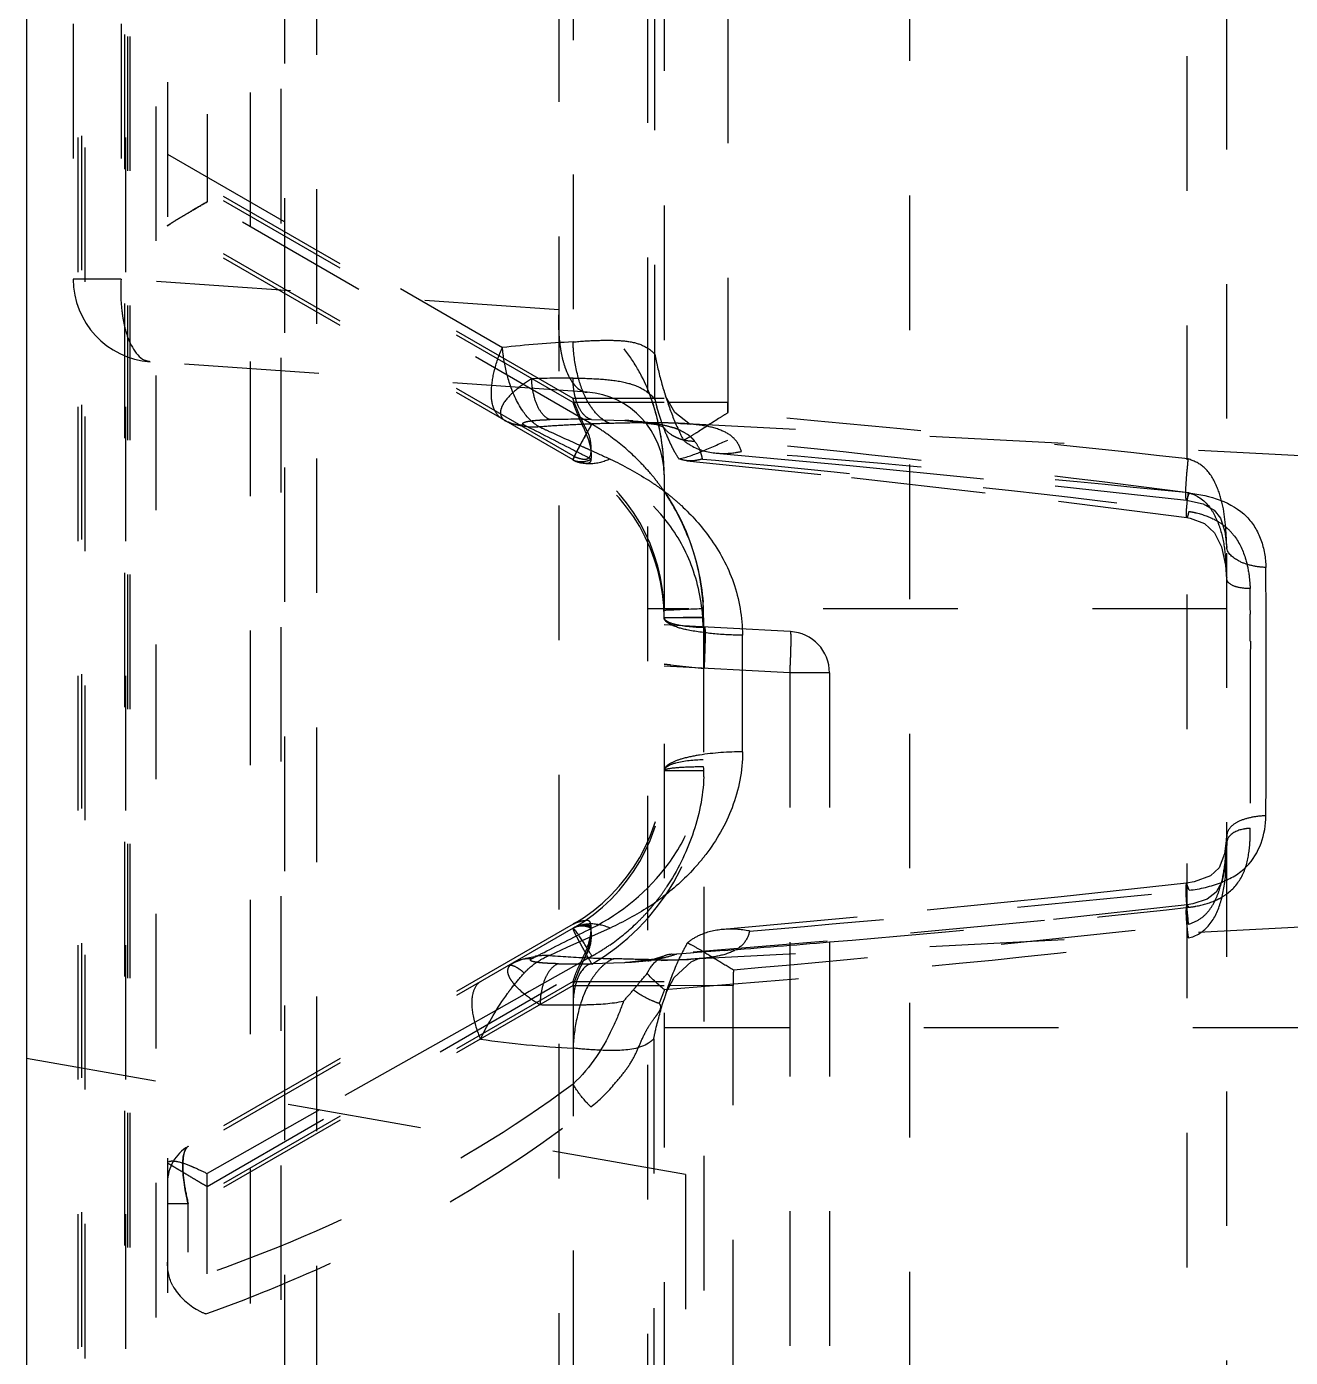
# Model space of a CAD drawing. Header units: millimetres. Extents: x -174 to 1895, y -261 to 458.
# Drawn here: x 370.78 to 386.13, y 200.87 to 217.02 of the extents above; entities that cross this region are included whole.
import ezdxf

# ---------------------------------------------------------------- set-up
doc = ezdxf.new("R2010")
doc.units = ezdxf.units.MM
doc.header["$LTSCALE"] = 16.335
doc.linetypes.add('HIDDEN', pattern=[0.2, 0.1, -0.1])
doc.layers.add('202', color=7, linetype='CONTINUOUS')

msp = doc.modelspace()

# ---------------------------------------------------------------- linework, layer by layer
at = {"layer": '202', "color": 7, "linetype": 'Continuous'}
msp.add_line((370.783, 337.497), (370.783, 52.497), dxfattribs=at)
at = {"layer": '202', "color": 8, "linetype": 'HIDDEN'}
for p, q in [((373.915, 280.278), (373.915, 134.605)), ((374.303, 280.387), (374.303, 135.007)), ((373.87, 278.339), (373.87, 136.047)), ((372.354, 278.126), (372.354, 136.26)), ((371.489, 277.628), (371.489, 137.255)), ((373.499, 271.762), (373.499, 146.137)), ((378.524, 263.855), (378.524, 154.043)), ((371.407, 155.234), (371.407, 262.664)), ((371.455, 155.257), (371.455, 262.641)), ((371.972, 262.664), (371.972, 155.234)), ((371.988, 155.234), (371.988, 262.664)), ((372.008, 262.641), (372.008, 155.257)), ((372.036, 262.641), (372.036, 155.257)), ((377.247, 260.211), (377.247, 157.687)), ((384.877, 169.29), (384.877, 248.608)), ((385.358, 169.792), (385.358, 248.106)), ((381.51, 170.867), (381.51, 247.031)), ((378.323, 243.622), (378.323, 174.277)), ((371.349, 236.655), (371.349, 213.956)), ((371.929, 236.655), (371.929, 213.956)), ((377.418, 231.56), (377.418, 212.457)), ((372.494, 229.414), (372.494, 214.604)), ((372.974, 229.028), (372.974, 214.894)), ((378.413, 212.496), (378.413, 227.039)), ((379.297, 227.039), (379.297, 212.003)), ((372.494, 215.474), (376.561, 213.126)), ((377.418, 212.507), (372.494, 215.35)), ((377.418, 212.457), (372.494, 215.3)), ((377.647, 212.196), (372.974, 214.894)), ((377.418, 211.811), (372.494, 214.654)), ((377.418, 211.761), (372.494, 214.604)), ((371.929, 213.956), (371.349, 213.956)), ((377.247, 213.584), (371.929, 213.956)), ((377.589, 212.582), (372.284, 212.953)), ((378.524, 212.507), (377.418, 212.507)), ((378.524, 212.457), (377.418, 212.457)), ((378.541, 212.537), (378.568, 212.457)), ((379.297, 212.457), (378.568, 212.457)), ((378.514, 212.162), (378.435, 212.402)), ((377.643, 212.252), (378.048, 212.24)), ((378.046, 212.24), (378.431, 212.191)), ((389.906, 211.619), (378.048, 212.24)), ((378.431, 212.191), (378.494, 212.169)), ((378.494, 212.169), (378.516, 212.158)), ((378.513, 212.163), (378.514, 212.16)), ((378.514, 212.162), (378.513, 212.163)), ((378.513, 212.163), (378.513, 212.163)), ((378.516, 212.159), (378.514, 212.162)), ((378.518, 212.157), (378.516, 212.159)), ((378.52, 212.155), (378.518, 212.157)), ((378.722, 212.205), (378.765, 212.202)), ((378.991, 211.772), (379.15, 211.757)), ((384.899, 211.361), (384.869, 211.274)), ((385.085, 210.988), (385.209, 210.875)), ((385.209, 210.875), (385.293, 210.708)), ((385.293, 210.708), (385.341, 210.484)), ((385.358, 210.698), (385.358, 210.714)), ((385.341, 210.484), (385.354, 210.315)), ((385.358, 210.314), (385.359, 210.328)), ((385.358, 209.954), (378.323, 209.954)), ((379.004, 209.846), (378.524, 209.846)), ((379.004, 209.846), (379.009, 195.099)), ((380.057, 209.678), (378.524, 209.758)), ((379.476, 208.219), (379.476, 209.632)), ((385.644, 209.562), (385.644, 209.462)), ((385.834, 208.949), (385.834, 209.386)), ((378.602, 209.273), (378.524, 209.282)), ((378.524, 209.281), (379.009, 209.23)), ((380.049, 209.176), (378.524, 209.256)), ((385.643, 209.228), (385.643, 207.289)), ((380.049, 209.176), (380.049, 195.133)), ((380.534, 209.176), (380.049, 209.176)), ((380.534, 209.176), (380.534, 195.636)), ((378.524, 207.991), (379.004, 207.991)), ((385.358, 207.115), (385.343, 206.834)), ((385.358, 207.204), (385.358, 207.186)), ((384.899, 206.538), (384.869, 206.625)), ((384.869, 206.625), (384.869, 206.625)), ((384.876, 206.362), (383.144, 206.17)), ((384.946, 206.373), (384.876, 206.362)), ((384.895, 206.331), (384.876, 206.362)), ((384.876, 206.362), (384.876, 206.362)), ((377.418, 206.127), (372.494, 203.284)), ((389.906, 206.279), (378.043, 205.658)), ((383.144, 206.17), (380.504, 205.919)), ((377.418, 206.076), (372.494, 203.233)), ((377.868, 206.079), (377.343, 205.841)), ((377.343, 205.841), (377.135, 205.746)), ((380.504, 205.919), (378.612, 205.764)), ((379.257, 205.806), (378.927, 205.781)), ((372.974, 202.943), (377.648, 205.641)), ((377.647, 205.738), (376.884, 205.307)), ((378.043, 205.658), (377.643, 205.646)), ((378.405, 205.701), (378.045, 205.658)), ((378.504, 205.733), (378.405, 205.701)), ((378.612, 205.764), (378.676, 205.762)), ((378.739, 205.767), (378.676, 205.762)), ((378.844, 205.775), (378.739, 205.767)), ((378.927, 205.781), (378.844, 205.775)), ((378.95, 205.71), (378.849, 205.7)), ((378.933, 205.705), (378.95, 205.71)), ((377.418, 205.43), (372.494, 202.587)), ((377.418, 205.38), (372.494, 202.537)), ((377.418, 205.43), (377.418, 186.327)), ((377.418, 205.43), (378.524, 205.43)), ((377.418, 205.38), (378.524, 205.38)), ((378.549, 205.295), (378.578, 205.38)), ((379.363, 205.379), (378.578, 205.38)), ((379.363, 190.859), (379.363, 205.38)), ((376.825, 205.273), (376.488, 205.083)), ((376.884, 205.307), (376.825, 205.273)), ((376.488, 205.083), (376.071, 204.848)), ((376.071, 204.848), (374.339, 203.87)), ((425.783, 204.866), (378.524, 204.866)), ((378.398, 204.733), (378.398, 190.859)), ((378.783, 203.086), (370.783, 204.497)), ((374.339, 203.87), (372.974, 203.099)), ((372.494, 203.284), (372.494, 188.474)), ((372.97, 188.814), (372.974, 203.099)), ((378.783, 203.086), (378.783, 155.907)), ((372.745, 202.732), (372.494, 202.732)), ((372.745, 189.075), (372.745, 202.732))]:
    msp.add_line(p, q, dxfattribs=at)
for points in [[(378.765, 212.202), (378.839, 212.194), (378.824, 212.205), (378.654, 212.338), (378.541, 212.537)], [(379.158, 211.844), (380.779, 211.694), (383.272, 211.446), (384.869, 211.274)], [(378.801, 211.752), (380.799, 211.546), (383.313, 211.259), (384.872, 211.061)], [(384.869, 211.274), (385.069, 211.227), (385.205, 211.151), (385.281, 211.056), (385.335, 210.892), (385.356, 210.699)], [(384.872, 211.061), (384.914, 211.054), (385.085, 210.988)], [(385.356, 207.203), (385.329, 206.978), (385.263, 206.811), (385.158, 206.714), (384.961, 206.64), (384.869, 206.625)], [(385.343, 206.834), (385.298, 206.639), (385.228, 206.516), (385.118, 206.431), (384.946, 206.373)], [(384.869, 206.625), (383.345, 206.459), (380.868, 206.212), (379.237, 206.061)], [(378.549, 205.295), (378.645, 205.48), (378.852, 205.668), (378.933, 205.705)]]:
    msp.add_lwpolyline(points, dxfattribs=at)
for centre, radius, start, end in [((385.95, 192.404), 25.964, 119.9843, 120.4598), ((372.354, 213.956), 1.005, 180, 266), ((377.975, 200.576), 12.629, 92.525, 96.4285), ((377.306, 201.253), 11.5, 89.4397, 91.9427), ((376.071, 211.685), 2.44, 17.2772, 22.2352), ((382.941, 213.941), 4.618, 196.9358, 197.6979), ((377.519, 211.58), 1.005, 0, 86.0028), ((375.832, 211.613), 2.689, 8.7407, 17.2365), ((356.685, -42.053), 255.388, 83.65933, 84.92046), ((378.203, 196.317), 15.89, 93.2821, 94.3044), ((377.44, 199.063), 13.191, 89.1188, 91.3007), ((378.218, 196.056), 16.151, 92.2669, 93.2821), ((378.229, 195.791), 16.417, 91.2588, 92.2669), ((375.969, 209.435), 3.231, 57.4253, 58.7026), ((376.29, 209.845), 2.714, 0.0202, 60.0001), ((376.014, 209.504), 3.149, 53.6949, 57.4367), ((377.788, 207.137), 5.11, 86.0075, 87.085), ((378.384, 203.033), 9.179, 88.9967, 90.318), ((380.831, 213.029), 2.474, 200.5574, 205.3603), ((378.441, 206.356), 5.855, 87.8075, 88.983), ((378.346, 211.273), 0.926, 68.5731, 71.9772), ((378.494, 207.817), 4.393, 87.0299, 87.7791), ((378.404, 211.422), 0.766, 65.3806, 68.5605), ((381.061, 213.213), 2.601, 204.202, 207.7988), ((376.15, 209.684), 2.923, 45.7289, 53.7507), ((375.676, 211.586), 2.847, 6.2158, 8.804), ((380.532, 212.889), 2.144, 205.3983, 206.8073), ((377.019, 215.167), 3.614, 298.8032, 300.0591), ((378.582, 211.741), 0.4, 50.4953, 53.9394), ((376.775, 215.588), 4.101, 300.0569, 301.7277), ((378.566, 211.715), 0.427, 24.2968, 39.8409), ((361.271, 30.537), 182.359, 82.55798, 84.32697), ((376.313, 209.896), 2.211, 0.0012, 60), ((375.618, 211.58), 2.906, 359.9903, 6.2022), ((380.238, 212.74), 1.815, 206.7894, 209.1481), ((379.969, 212.589), 1.506, 209.1278, 212.6888), ((378.537, 211.702), 0.458, 19.034, 24.2795), ((378.5, 211.689), 0.497, 12.8529, 19.0252), ((378.468, 211.682), 0.53, 9.8104, 12.8793), ((352.89, -104.585), 317.562, 84.21499, 85.19984), ((376.313, 209.846), 2.211, 0.0006, 59.9975), ((376.334, 209.876), 2.657, 40.3415, 45.6819), ((376.552, 208.762), 3.279, 55.1595, 57.0532), ((376.396, 209.931), 2.575, 38.1502, 40.3037), ((376.368, 209.909), 2.61, 36.0715, 38.1502), ((376.686, 208.954), 3.045, 52.7443, 55.1638), ((376.335, 209.885), 2.651, 33.1909, 36.0692), ((376.801, 209.106), 2.854, 50.8054, 52.7368), ((376.239, 209.826), 2.763, 20.9804, 33.1237), ((384.879, 210.393), 0.723, 47.2367, 51.4757), ((384.897, 210.412), 0.697, 38.8107, 47.2541), ((219.856, 209.687), 165.978, 359.896, 0.26554), ((282.695, 209.509), 102.949, 0.21091, 0.38473), ((376.301, 209.82), 2.705, 2.8497, 4.5355), ((386.764, 15.745), 194.364, 92.28857, 92.41017), ((379.019, 120.811), 89.037, 90.00926, 90.16834), ((376.312, 209.846), 2.692, 0.0528, 2.3075), ((278.823, 209.476), 106.82, 0.04628, 0.22082), ((380.031, 209.176), 0.502, 0, 87), ((279.61, 209.494), 106.034, 359.85617, 359.98261), ((376.313, 208.041), 2.211, 300, 359.9988), ((376.313, 207.991), 2.211, 300, 0.0002), ((376.29, 207.992), 2.714, 300.0175, 359.9905), ((377.254, 207.957), 1.752, 358.5936, 2.5647), ((382.866, 207.286), 2.777, 357.9014, 0.0674), ((383.985, 207.227), 1.657, 352.5583, 355.4965), ((383.548, 207.261), 2.095, 355.4914, 357.8921), ((376.594, 208.989), 3.174, 303.2102, 307.2176), ((376.402, 208.002), 2.582, 320.0291, 323.8714), ((376.353, 208.037), 2.642, 323.868, 326.4458), ((353.011, 521.206), 316.28, 274.81568, 275.78643), ((376.394, 208.01), 2.594, 315.8103, 318.363), ((376.417, 207.99), 2.563, 318.3646, 320.0187), ((367.523, 363.323), 157.95, 274.72491, 276.31453), ((376.355, 208.05), 2.65, 304.6924, 313.5578), ((376.374, 208.03), 2.622, 313.5643, 315.8113), ((355.835, 468.461), 263.941, 275.11494, 276.32015), ((376.372, 208.025), 2.618, 300.6741, 304.6918), ((381.124, 204.606), 2.654, 150.7978, 154.8304), ((362.742, 418.283), 213.117, 274.44451, 274.78882), ((377.104, 204.752), 0.994, 88.2166, 98.7705), ((377.361, 205.125), 0.661, 109.986, 116.4582), ((378.364, 222.361), 16.661, 265.7711, 267.5492), ((377.44, 218.848), 13.204, 269.1386, 270.8806), ((376.39, 207.995), 2.584, 299.1168, 300.6692), ((378.382, 222.76), 17.06, 267.5458, 268.4257), ((378.029, 208.005), 2.343, 277.2846, 278.286), ((378.539, 217.258), 11.565, 268.9833, 270.1123), ((378.539, 214.128), 8.435, 270.1535, 270.6149), ((378.558, 212.481), 6.788, 270.6058, 271.2581), ((378.608, 210.367), 4.673, 271.2069, 272.9469), ((383.476, 205.416), 4.113, 177.8246, 180.5008), ((385.054, 202.798), 7.001, 158.7895, 160.2553), ((383.47, 203.666), 5.183, 161.6771, 162.6235), ((377.305, 216.65), 11.505, 268.5622, 270.5615), ((378.101, 217.363), 12.761, 261.8583, 266.9311), ((372.996, 202.993), 0.502, 120, 180)]:
    msp.add_arc(centre, radius, start, end, dxfattribs=at)
for points, knots in [([(372.496, 214.603), (372.495, 214.604), (372.5, 214.607), (372.506, 214.612), (372.519, 214.621), (372.543, 214.638), (372.586, 214.665), (372.647, 214.702), (372.72, 214.745), (372.83, 214.81), (372.916, 214.86), (372.974, 214.894)], [0, 0, 0, 0, 0.006037, 0.022639, 0.049431, 0.085898, 0.18557, 0.315511, 0.468448, 0.637379, 1, 1, 1, 1]), ([(372.494, 214.606), (372.492, 214.609), (372.511, 214.615), (372.516, 214.621), (372.524, 214.626)], [0, 0, 0, 0, 0.259529, 1, 1, 1, 1]), ([(371.929, 213.956), (371.922, 213.83), (371.925, 213.646), (371.963, 213.411), (372.024, 213.182), (372.148, 212.963), (372.284, 212.953)], [0, 0, 0, 0, 0.337962, 0.49316, 0.633337, 1, 1, 1, 1]), ([(377.247, 213.584), (377.239, 213.459), (377.24, 213.275), (377.276, 213.04), (377.334, 212.812), (377.454, 212.592), (377.589, 212.582)], [0, 0, 0, 0, 0.339229, 0.494952, 0.635344, 1, 1, 1, 1]), ([(378.524, 211.58), (378.524, 211.785), (378.48, 212.199), (378.311, 212.696), (378.09, 213.056), (377.874, 213.303), (377.592, 213.5), (377.366, 213.57), (377.247, 213.584)], [0, 0, 0, 0, 0.239507, 0.481242, 0.604193, 0.730214, 0.861195, 1, 1, 1, 1]), ([(376.56, 212.256), (376.516, 212.282), (376.439, 212.386), (376.417, 212.596), (376.456, 212.852), (376.52, 213.032), (376.56, 213.126)], [0, 0, 0, 0, 0.16752, 0.386792, 0.669325, 1, 1, 1, 1]), ([(376.643, 212.706), (376.611, 212.809), (376.58, 212.949), (376.564, 213.091), (376.561, 213.126)], [0, 0, 0, 0, 0.754731, 1, 1, 1, 1]), ([(377.418, 213.193), (377.515, 213.203), (377.696, 213.214), (377.95, 213.215), (378.166, 213.195), (378.29, 213.142), (378.339, 213.108)], [0, 0, 0, 0, 0.309438, 0.581509, 0.809692, 1, 1, 1, 1]), ([(377.488, 212.741), (377.456, 212.853), (377.429, 213.004), (377.419, 213.156), (377.418, 213.193)], [0, 0, 0, 0, 0.757661, 1, 1, 1, 1]), ([(378.413, 213.042), (378.42, 213.005), (378.45, 212.855), (378.489, 212.706), (378.523, 212.596)], [0, 0, 0, 0, 0.245629, 1, 1, 1, 1]), ([(377.418, 212.753), (377.53, 212.754), (377.737, 212.747), (378.021, 212.717), (378.255, 212.644), (378.371, 212.548), (378.413, 212.496)], [0, 0, 0, 0, 0.316001, 0.586805, 0.809805, 1, 1, 1, 1]), ([(377.643, 212.252), (377.61, 212.258), (377.54, 212.307), (377.469, 212.425), (377.428, 212.581), (377.418, 212.695), (377.418, 212.753)], [0, 0, 0, 0, 0.174734, 0.4112, 0.701245, 1, 1, 1, 1]), ([(376.916, 212.747), (376.847, 212.704), (376.727, 212.619), (376.601, 212.498), (376.546, 212.397), (376.532, 212.331), (376.55, 212.271), (376.58, 212.244), (376.597, 212.235)], [0, 0, 0, 0, 0.347767, 0.631879, 0.743703, 0.835936, 0.916218, 1, 1, 1, 1]), ([(377.011, 212.162), (376.927, 212.206), (376.771, 212.378), (376.682, 212.584), (376.643, 212.706)], [0, 0, 0, 0, 0.422232, 1, 1, 1, 1]), ([(377.141, 212.251), (377.109, 212.26), (377.045, 212.311), (376.975, 212.425), (376.931, 212.577), (376.917, 212.689), (376.916, 212.747)], [0, 0, 0, 0, 0.173805, 0.409252, 0.698553, 1, 1, 1, 1]), ([(377.649, 212.388), (377.631, 212.412), (377.561, 212.522), (377.515, 212.645), (377.488, 212.741)], [0, 0, 0, 0, 0.228257, 1, 1, 1, 1]), ([(377.418, 211.811), (377.437, 211.8), (377.481, 211.783), (377.539, 211.769), (377.586, 211.771), (377.635, 211.8), (377.64, 211.903), (377.633, 212.038), (377.549, 212.186), (377.48, 212.345), (377.435, 212.452), (377.418, 212.507)], [0, 0, 0, 0, 0.068687, 0.145175, 0.180652, 0.214375, 0.309502, 0.462239, 0.641508, 0.821478, 1, 1, 1, 1]), ([(377.418, 212.457), (377.435, 212.402), (377.478, 212.293), (377.554, 212.137), (377.609, 212.004), (377.633, 211.899), (377.639, 211.83), (377.637, 211.776), (377.63, 211.728), (377.59, 211.714), (377.542, 211.723), (377.481, 211.73), (377.438, 211.749), (377.418, 211.761)], [0, 0, 0, 0, 0.176204, 0.353647, 0.53122, 0.612347, 0.683021, 0.740844, 0.781916, 0.815777, 0.856741, 0.931252, 1, 1, 1, 1]), ([(377.818, 212.226), (377.803, 212.235), (377.738, 212.279), (377.684, 212.339), (377.649, 212.388)], [0, 0, 0, 0, 0.221777, 1, 1, 1, 1]), ([(379.297, 212.332), (379.265, 212.313), (379.143, 212.236), (379.023, 212.157), (378.932, 212.1)], [0, 0, 0, 0, 0.256604, 1, 1, 1, 1]), ([(376.822, 212.186), (376.816, 212.19), (376.8, 212.206), (376.835, 212.223), (376.868, 212.229), (376.916, 212.237), (376.967, 212.242), (377.043, 212.248), (377.101, 212.25), (377.141, 212.251)], [0, 0, 0, 0, 0.061633, 0.126113, 0.240442, 0.372351, 0.51727, 0.672055, 1, 1, 1, 1]), ([(377.643, 211.769), (377.565, 211.808), (377.291, 211.947), (377.018, 212.086), (376.822, 212.186)], [0, 0, 0, 0, 0.285146, 1, 1, 1, 1]), ([(377.011, 212.162), (377.05, 212.144), (377.226, 212.064), (377.402, 211.984), (377.539, 211.921)], [0, 0, 0, 0, 0.224793, 1, 1, 1, 1]), ([(377.418, 211.76), (377.415, 211.762), (377.425, 211.778), (377.431, 211.799), (377.453, 211.842), (377.48, 211.896), (377.517, 211.963), (377.572, 212.064), (377.617, 212.143), (377.647, 212.196)], [0, 0, 0, 0, 0.019993, 0.075925, 0.167285, 0.293054, 0.450308, 0.628696, 1, 1, 1, 1]), ([(377.647, 212.196), (377.627, 212.161), (377.558, 212.038), (377.488, 211.914), (377.444, 211.823)], [0, 0, 0, 0, 0.283288, 1, 1, 1, 1]), ([(378.333, 212.212), (378.295, 212.212), (378.14, 212.21), (377.985, 212.207), (377.868, 212.204)], [0, 0, 0, 0, 0.243275, 1, 1, 1, 1]), ([(378.144, 212.234), (378.161, 212.233), (378.226, 212.228), (378.291, 212.222), (378.339, 212.215)], [0, 0, 0, 0, 0.257078, 1, 1, 1, 1]), ([(378.339, 212.215), (378.356, 212.213), (378.423, 212.204), (378.489, 212.192), (378.538, 212.18)], [0, 0, 0, 0, 0.260703, 1, 1, 1, 1]), ([(379.464, 211.864), (379.447, 211.918), (379.39, 212.029), (379.215, 212.133), (378.987, 212.185), (378.817, 212.2), (378.724, 212.205)], [0, 0, 0, 0, 0.196951, 0.410498, 0.678456, 1, 1, 1, 1]), ([(378.702, 211.776), (378.8, 211.792), (379.001, 211.869), (379.194, 211.956), (379.297, 212.003)], [0, 0, 0, 0, 0.467455, 1, 1, 1, 1]), ([(378.76, 212), (378.788, 211.976), (378.907, 211.893), (379.052, 211.853), (379.159, 211.844)], [0, 0, 0, 0, 0.254325, 1, 1, 1, 1]), ([(377.426, 211.786), (377.424, 211.78), (377.422, 211.774), (377.416, 211.762), (377.418, 211.76)], [0, 0, 0, 0, 0.733322, 1, 1, 1, 1]), ([(377.444, 211.823), (377.442, 211.82), (377.436, 211.808), (377.43, 211.795), (377.426, 211.786)], [0, 0, 0, 0, 0.291666, 1, 1, 1, 1]), ([(377.539, 211.921), (377.566, 211.909), (377.675, 211.859), (377.785, 211.81), (377.868, 211.772)], [0, 0, 0, 0, 0.243853, 1, 1, 1, 1]), ([(379.159, 211.844), (379.234, 211.837), (379.338, 211.84), (379.438, 211.859), (379.464, 211.864)], [0, 0, 0, 0, 0.745407, 1, 1, 1, 1]), ([(377.868, 211.772), (377.793, 211.738), (377.64, 211.695), (377.48, 211.725), (377.418, 211.76)], [0, 0, 0, 0, 0.539325, 1, 1, 1, 1]), ([(377.643, 211.769), (377.623, 211.759), (377.552, 211.732), (377.465, 211.733), (377.418, 211.761)], [0, 0, 0, 0, 0.285327, 1, 1, 1, 1]), ([(377.418, 211.761), (377.425, 211.757), (377.457, 211.741), (377.491, 211.73), (377.518, 211.725)], [0, 0, 0, 0, 0.223247, 1, 1, 1, 1]), ([(379, 209.726), (378.993, 209.957), (378.922, 210.407), (378.516, 211.176), (377.996, 211.565), (377.643, 211.769)], [0, 0, 0, 0, 0.270533, 0.523299, 1, 1, 1, 1]), ([(384.869, 211.274), (384.865, 211.274), (384.862, 211.291), (384.86, 211.314), (384.859, 211.357), (384.861, 211.442), (384.871, 211.584), (384.883, 211.705), (384.89, 211.773)], [0, 0, 0, 0, 0.023807, 0.077644, 0.15835, 0.269582, 0.592368, 1, 1, 1, 1]), ([(385.356, 210.714), (385.352, 210.888), (385.336, 211.148), (385.231, 211.475), (385.137, 211.624), (385.072, 211.678)], [0, 0, 0, 0, 0.50616, 0.752066, 1, 1, 1, 1]), ([(378.605, 211.318), (378.649, 211.282), (378.822, 211.132), (378.976, 210.959), (379.077, 210.819)], [0, 0, 0, 0, 0.247693, 1, 1, 1, 1]), ([(384.872, 211.061), (384.869, 211.062), (384.868, 211.071), (384.866, 211.083), (384.866, 211.107), (384.868, 211.156), (384.876, 211.242), (384.885, 211.317), (384.89, 211.36)], [0, 0, 0, 0, 0.022345, 0.070961, 0.142699, 0.247061, 0.566314, 1, 1, 1, 1]), ([(384.89, 211.36), (384.991, 211.343), (385.126, 211.24), (385.224, 211.066), (385.298, 210.881), (385.341, 210.632), (385.353, 210.43), (385.356, 210.328)], [0, 0, 0, 0, 0.253698, 0.376489, 0.498076, 0.745733, 1, 1, 1, 1]), ([(384.899, 211.36), (385.149, 211.331), (385.54, 211.218), (385.794, 210.796), (385.828, 210.57), (385.832, 210.456)], [0, 0, 0, 0, 0.528916, 0.760371, 1, 1, 1, 1]), ([(384.895, 211.136), (384.891, 211.117), (384.886, 211.091), (384.878, 211.069), (384.873, 211.061), (384.872, 211.061)], [0, 0, 0, 0, 0.743408, 0.927485, 1, 1, 1, 1]), ([(384.895, 211.136), (384.923, 211.132), (385.028, 211.112), (385.131, 211.077), (385.202, 211.04)], [0, 0, 0, 0, 0.255447, 1, 1, 1, 1]), ([(379.077, 210.819), (379.197, 210.652), (379.404, 210.276), (379.474, 209.85), (379.476, 209.632)], [0, 0, 0, 0, 0.486419, 1, 1, 1, 1]), ([(385.832, 210.456), (385.772, 210.458), (385.655, 210.474), (385.484, 210.531), (385.362, 210.626), (385.358, 210.698)], [0, 0, 0, 0, 0.325779, 0.616135, 1, 1, 1, 1]), ([(385.385, 210.264), (385.381, 210.268), (385.368, 210.281), (385.359, 210.3), (385.358, 210.314)], [0, 0, 0, 0, 0.283884, 1, 1, 1, 1]), ([(385.641, 210.2), (385.59, 210.199), (385.502, 210.207), (385.414, 210.239), (385.385, 210.264)], [0, 0, 0, 0, 0.572162, 1, 1, 1, 1]), ([(378.59, 209.937), (378.58, 209.937), (378.564, 209.935), (378.541, 209.936), (378.531, 209.933), (378.522, 209.935), (378.522, 209.934)], [0, 0, 0, 0, 0.433771, 0.746679, 0.936245, 1, 1, 1, 1]), ([(378.524, 209.846), (378.524, 209.847), (378.532, 209.845), (378.54, 209.847), (378.561, 209.846), (378.586, 209.847), (378.62, 209.847), (378.677, 209.848), (378.724, 209.848), (378.757, 209.848)], [0, 0, 0, 0, 0.016475, 0.065383, 0.146146, 0.258166, 0.400846, 0.573583, 1, 1, 1, 1]), ([(379, 209.726), (378.886, 209.727), (378.731, 209.741), (378.576, 209.786), (378.524, 209.827), (378.524, 209.846)], [0, 0, 0, 0, 0.672174, 0.889909, 1, 1, 1, 1]), ([(379.476, 209.632), (379.357, 209.634), (379.132, 209.645), (378.828, 209.688), (378.635, 209.738), (378.524, 209.811), (378.524, 209.846)], [0, 0, 0, 0, 0.356683, 0.679123, 0.896122, 1, 1, 1, 1]), ([(379.017, 209.732), (379.021, 209.732), (379.019, 209.713), (379.023, 209.691), (379.022, 209.641), (379.022, 209.58), (379.02, 209.502), (379.016, 209.384), (379.012, 209.292), (379.009, 209.23)], [0, 0, 0, 0, 0.019898, 0.076047, 0.167778, 0.293997, 0.451679, 0.630234, 1, 1, 1, 1]), ([(379.009, 209.23), (379.012, 209.292), (379.016, 209.384), (379.02, 209.502), (379.022, 209.58), (379.022, 209.641), (379.023, 209.691), (379.019, 209.713), (379.021, 209.732), (379.017, 209.732)], [0, 0, 0, 0, 0.369766, 0.548321, 0.706003, 0.832222, 0.923953, 0.980102, 1, 1, 1, 1]), ([(380.057, 209.678), (380.061, 209.677), (380.059, 209.658), (380.064, 209.636), (380.062, 209.587), (380.062, 209.526), (380.06, 209.451), (380.056, 209.333), (380.052, 209.24), (380.049, 209.176)], [0, 0, 0, 0, 0.020312, 0.077263, 0.169411, 0.293413, 0.444516, 0.617218, 1, 1, 1, 1]), ([(385.832, 207.441), (385.833, 207.558), (385.835, 208.061), (385.834, 208.563), (385.834, 208.949)], [0, 0, 0, 0, 0.232955, 1, 1, 1, 1]), ([(377.643, 206.076), (378.005, 206.26), (378.512, 206.672), (378.92, 207.434), (379, 207.887), (379, 208.12)], [0, 0, 0, 0, 0.474559, 0.728129, 1, 1, 1, 1]), ([(379, 208.12), (378.886, 208.118), (378.731, 208.104), (378.575, 208.054), (378.524, 208.011), (378.524, 207.991)], [0, 0, 0, 0, 0.667992, 0.886144, 1, 1, 1, 1]), ([(378.599, 208.076), (378.587, 208.069), (378.556, 208.05), (378.524, 208.017), (378.524, 207.991)], [0, 0, 0, 0, 0.338148, 1, 1, 1, 1]), ([(379.476, 208.219), (379.302, 208.217), (379.054, 208.2), (378.761, 208.143), (378.643, 208.101), (378.599, 208.076)], [0, 0, 0, 0, 0.584747, 0.827582, 1, 1, 1, 1]), ([(379.476, 208.219), (379.478, 207.989), (379.388, 207.538), (379.163, 207.144), (379.031, 206.972)], [0, 0, 0, 0, 0.515063, 1, 1, 1, 1]), ([(378.589, 208.013), (378.572, 208.01), (378.555, 208.006), (378.524, 207.998), (378.524, 207.991)], [0, 0, 0, 0, 0.716646, 1, 1, 1, 1]), ([(379.004, 208.035), (378.926, 208.035), (378.787, 208.031), (378.648, 208.022), (378.589, 208.013)], [0, 0, 0, 0, 0.566264, 1, 1, 1, 1]), ([(384.899, 206.538), (385.033, 206.553), (385.283, 206.61), (385.709, 206.851), (385.832, 207.221), (385.832, 207.441)], [0, 0, 0, 0, 0.283322, 0.536922, 1, 1, 1, 1]), ([(385.832, 207.441), (385.772, 207.44), (385.657, 207.427), (385.507, 207.382), (385.395, 207.311), (385.359, 207.237), (385.358, 207.204)], [0, 0, 0, 0, 0.319608, 0.60162, 0.824911, 1, 1, 1, 1]), ([(385.643, 207.289), (385.618, 207.288), (385.526, 207.279), (385.428, 207.242), (385.385, 207.189)], [0, 0, 0, 0, 0.275222, 1, 1, 1, 1]), ([(384.89, 205.958), (384.988, 205.978), (385.173, 206.104), (385.301, 206.406), (385.352, 206.748), (385.358, 206.989), (385.358, 207.115)], [0, 0, 0, 0, 0.225079, 0.459259, 0.71762, 1, 1, 1, 1]), ([(379.031, 206.972), (378.993, 206.923), (378.839, 206.736), (378.658, 206.571), (378.514, 206.462)], [0, 0, 0, 0, 0.253639, 1, 1, 1, 1]), ([(385.359, 206.494), (385.438, 206.553), (385.57, 206.715), (385.615, 206.913), (385.628, 207.012)], [0, 0, 0, 0, 0.497116, 1, 1, 1, 1]), ([(384.869, 206.625), (384.865, 206.624), (384.862, 206.607), (384.86, 206.584), (384.859, 206.541), (384.861, 206.456), (384.871, 206.315), (384.883, 206.193), (384.89, 206.125)], [0, 0, 0, 0, 0.023636, 0.078002, 0.157892, 0.269614, 0.592217, 1, 1, 1, 1]), ([(384.89, 206.125), (384.941, 206.141), (385.038, 206.182), (385.149, 206.291), (385.223, 206.422), (385.259, 206.514), (385.273, 206.561)], [0, 0, 0, 0, 0.262626, 0.512232, 0.757253, 1, 1, 1, 1]), ([(385.219, 206.414), (385.232, 206.42), (385.281, 206.443), (385.327, 206.471), (385.359, 206.494)], [0, 0, 0, 0, 0.261246, 1, 1, 1, 1]), ([(384.876, 206.362), (384.871, 206.361), (384.866, 206.345), (384.863, 206.323), (384.861, 206.287), (384.862, 206.218), (384.87, 206.107), (384.882, 206.011), (384.89, 205.958)], [0, 0, 0, 0, 0.032325, 0.096871, 0.182894, 0.290311, 0.604299, 1, 1, 1, 1]), ([(384.895, 206.331), (384.925, 206.334), (385.035, 206.35), (385.144, 206.381), (385.219, 206.414)], [0, 0, 0, 0, 0.26376, 1, 1, 1, 1]), ([(377.418, 205.43), (377.446, 205.52), (377.505, 205.648), (377.583, 205.817), (377.621, 205.926), (377.635, 206.009), (377.639, 206.063), (377.637, 206.109), (377.633, 206.145), (377.61, 206.17), (377.579, 206.17), (377.548, 206.166), (377.527, 206.163), (377.517, 206.162)], [0, 0, 0, 0, 0.319428, 0.480938, 0.638269, 0.708453, 0.770576, 0.823167, 0.863677, 0.89399, 0.927942, 0.965359, 1, 1, 1, 1]), ([(377.418, 206.127), (377.437, 206.138), (377.47, 206.15), (377.504, 206.16), (377.517, 206.163)], [0, 0, 0, 0, 0.631784, 1, 1, 1, 1]), ([(377.517, 206.162), (377.491, 206.157), (377.457, 206.147), (377.425, 206.131), (377.418, 206.127)], [0, 0, 0, 0, 0.769827, 1, 1, 1, 1]), ([(377.868, 206.079), (377.792, 206.11), (377.639, 206.146), (377.48, 206.112), (377.418, 206.076)], [0, 0, 0, 0, 0.533898, 1, 1, 1, 1]), ([(376.912, 205.705), (376.964, 205.731), (377.207, 205.856), (377.45, 205.979), (377.643, 206.076)], [0, 0, 0, 0, 0.209681, 1, 1, 1, 1]), ([(377.647, 205.641), (377.617, 205.694), (377.572, 205.773), (377.517, 205.874), (377.48, 205.941), (377.453, 205.995), (377.431, 206.037), (377.425, 206.059), (377.415, 206.075), (377.418, 206.076)], [0, 0, 0, 0, 0.371309, 0.549695, 0.706945, 0.832711, 0.924071, 0.980006, 1, 1, 1, 1]), ([(377.418, 205.38), (377.435, 205.435), (377.478, 205.543), (377.554, 205.7), (377.609, 205.833), (377.633, 205.938), (377.639, 206.007), (377.637, 206.061), (377.63, 206.109), (377.59, 206.123), (377.542, 206.114), (377.481, 206.107), (377.438, 206.088), (377.418, 206.076)], [0, 0, 0, 0, 0.176204, 0.353647, 0.53122, 0.612347, 0.683021, 0.740844, 0.781916, 0.815777, 0.856741, 0.931252, 1, 1, 1, 1]), ([(377.418, 206.076), (377.437, 206.088), (377.481, 206.104), (377.539, 206.118), (377.586, 206.116), (377.635, 206.087), (377.64, 205.984), (377.633, 205.849), (377.549, 205.701), (377.48, 205.543), (377.435, 205.435), (377.418, 205.38)], [0, 0, 0, 0, 0.068687, 0.145175, 0.180652, 0.214374, 0.309502, 0.462239, 0.641508, 0.821478, 1, 1, 1, 1]), ([(377.643, 206.076), (377.622, 206.085), (377.55, 206.109), (377.465, 206.103), (377.418, 206.076)], [0, 0, 0, 0, 0.294333, 1, 1, 1, 1]), ([(377.456, 206.037), (377.448, 206.048), (377.438, 206.057), (377.422, 206.079), (377.418, 206.076)], [0, 0, 0, 0, 0.729221, 1, 1, 1, 1]), ([(377.647, 205.738), (377.63, 205.768), (377.568, 205.869), (377.506, 205.97), (377.456, 206.037)], [0, 0, 0, 0, 0.295332, 1, 1, 1, 1]), ([(379.563, 206.043), (379.551, 205.989), (379.501, 205.877), (379.331, 205.771), (379.108, 205.72), (378.941, 205.705), (378.85, 205.7)], [0, 0, 0, 0, 0.196352, 0.408424, 0.677265, 1, 1, 1, 1]), ([(378.807, 205.901), (378.821, 205.894), (378.877, 205.864), (378.932, 205.833), (378.974, 205.809)], [0, 0, 0, 0, 0.239703, 1, 1, 1, 1]), ([(377.017, 205.148), (376.946, 205.188), (376.824, 205.272), (376.698, 205.394), (376.638, 205.491), (376.621, 205.557), (376.639, 205.618), (376.67, 205.644), (376.687, 205.655)], [0, 0, 0, 0, 0.346662, 0.631969, 0.743098, 0.833202, 0.912843, 1, 1, 1, 1]), ([(376.912, 205.705), (376.894, 205.706), (376.816, 205.706), (376.738, 205.684), (376.687, 205.654)], [0, 0, 0, 0, 0.243726, 1, 1, 1, 1]), ([(376.825, 205.532), (376.843, 205.552), (376.915, 205.623), (377, 205.683), (377.066, 205.716)], [0, 0, 0, 0, 0.263195, 1, 1, 1, 1]), ([(377.242, 205.646), (377.201, 205.646), (377.142, 205.648), (377.065, 205.653), (377.013, 205.657), (376.963, 205.665), (376.93, 205.67), (376.893, 205.685), (376.907, 205.701), (376.912, 205.705)], [0, 0, 0, 0, 0.328178, 0.483342, 0.628837, 0.761568, 0.877347, 0.943511, 1, 1, 1, 1]), ([(377.242, 205.646), (377.21, 205.637), (377.144, 205.586), (377.074, 205.471), (377.031, 205.318), (377.018, 205.206), (377.017, 205.148)], [0, 0, 0, 0, 0.174521, 0.410646, 0.69992, 1, 1, 1, 1]), ([(377.643, 205.646), (377.568, 205.632), (377.475, 205.502), (377.429, 205.321), (377.418, 205.204), (377.418, 205.145)], [0, 0, 0, 0, 0.397419, 0.691958, 1, 1, 1, 1]), ([(377.805, 205.643), (377.794, 205.634), (377.745, 205.591), (377.703, 205.541), (377.674, 205.5)], [0, 0, 0, 0, 0.229806, 1, 1, 1, 1]), ([(377.913, 205.706), (377.904, 205.703), (377.865, 205.687), (377.83, 205.663), (377.805, 205.643)], [0, 0, 0, 0, 0.231043, 1, 1, 1, 1]), ([(378.334, 205.695), (378.299, 205.696), (378.159, 205.698), (378.019, 205.703), (377.913, 205.706)], [0, 0, 0, 0, 0.244947, 1, 1, 1, 1]), ([(378.326, 205.682), (378.304, 205.679), (378.21, 205.668), (378.115, 205.661), (378.043, 205.658)], [0, 0, 0, 0, 0.237865, 1, 1, 1, 1]), ([(378.317, 205.527), (378.329, 205.55), (378.375, 205.631), (378.444, 205.702), (378.505, 205.733)], [0, 0, 0, 0, 0.275705, 1, 1, 1, 1]), ([(378.532, 205.719), (378.519, 205.716), (378.464, 205.703), (378.409, 205.693), (378.366, 205.687)], [0, 0, 0, 0, 0.24098, 1, 1, 1, 1]), ([(376.624, 205.286), (376.641, 205.308), (376.705, 205.393), (376.773, 205.474), (376.825, 205.532)], [0, 0, 0, 0, 0.26253, 1, 1, 1, 1]), ([(376.629, 205.621), (376.635, 205.624), (376.676, 205.635), (376.716, 205.613), (376.745, 205.595)], [0, 0, 0, 0, 0.182221, 1, 1, 1, 1]), ([(376.745, 205.595), (376.751, 205.591), (376.779, 205.572), (376.806, 205.55), (376.825, 205.532)], [0, 0, 0, 0, 0.221119, 1, 1, 1, 1]), ([(377.674, 205.5), (377.655, 205.474), (377.578, 205.354), (377.527, 205.219), (377.497, 205.113)], [0, 0, 0, 0, 0.226331, 1, 1, 1, 1]), ([(378.151, 205.328), (378.165, 205.344), (378.22, 205.41), (378.275, 205.477), (378.317, 205.526)], [0, 0, 0, 0, 0.243182, 1, 1, 1, 1]), ([(376.294, 205.427), (376.283, 205.421), (376.237, 205.385), (376.211, 205.328), (376.201, 205.284)], [0, 0, 0, 0, 0.219193, 1, 1, 1, 1]), ([(378.464, 205.163), (378.435, 205.173), (378.325, 205.215), (378.219, 205.273), (378.151, 205.328)], [0, 0, 0, 0, 0.260892, 1, 1, 1, 1]), ([(376.201, 205.284), (376.18, 205.202), (376.194, 205.007), (376.253, 204.827), (376.294, 204.731)], [0, 0, 0, 0, 0.446192, 1, 1, 1, 1]), ([(378.032, 205.192), (377.998, 205.096), (377.853, 204.73), (377.634, 204.384), (377.418, 204.185)], [0, 0, 0, 0, 0.257253, 1, 1, 1, 1]), ([(377.418, 205.145), (377.475, 205.146), (377.68, 205.15), (377.887, 205.161), (378.032, 205.192)], [0, 0, 0, 0, 0.276367, 1, 1, 1, 1]), ([(377.634, 203.91), (377.739, 203.983), (377.872, 204.126), (378.036, 204.32), (378.142, 204.471), (378.217, 204.635), (378.275, 204.775), (378.34, 204.891), (378.392, 204.968), (378.441, 205.029), (378.472, 205.075), (378.491, 205.123), (378.475, 205.154), (378.464, 205.163)], [0, 0, 0, 0, 0.248456, 0.374299, 0.494726, 0.606807, 0.723627, 0.789566, 0.864204, 0.904685, 0.942058, 0.972169, 1, 1, 1, 1]), ([(378.398, 204.733), (378.406, 204.773), (378.442, 204.935), (378.486, 205.095), (378.523, 205.214)], [0, 0, 0, 0, 0.245243, 1, 1, 1, 1]), ([(377.497, 205.113), (377.462, 204.992), (377.432, 204.827), (377.42, 204.662), (377.418, 204.621)], [0, 0, 0, 0, 0.755489, 1, 1, 1, 1]), ([(378.336, 204.683), (378.228, 204.612), (378.001, 204.586), (377.695, 204.596), (377.514, 204.61), (377.418, 204.621)], [0, 0, 0, 0, 0.415163, 0.688882, 1, 1, 1, 1]), ([(377.418, 204.185), (376.685, 203.635), (375.11, 202.699), (373.416, 202.019), (372.559, 201.735)], [0, 0, 0, 0, 0.503779, 1, 1, 1, 1]), ([(377.634, 203.91), (377.613, 203.929), (377.532, 204.013), (377.461, 204.108), (377.418, 204.185)], [0, 0, 0, 0, 0.245985, 1, 1, 1, 1]), ([(372.961, 201.395), (373.374, 201.543), (374.398, 201.95), (375.991, 202.744), (377.104, 203.494), (377.634, 203.91)], [0, 0, 0, 0, 0.2469, 0.620532, 1, 1, 1, 1]), ([(372.745, 202.732), (372.709, 202.884), (372.671, 203.094), (372.683, 203.328), (372.719, 203.413), (372.745, 203.429)], [0, 0, 0, 0, 0.654679, 0.872588, 1, 1, 1, 1]), ([(372.745, 203.429), (372.741, 203.426), (372.723, 203.413), (372.712, 203.392), (372.706, 203.376)], [0, 0, 0, 0, 0.209375, 1, 1, 1, 1]), ([(372.494, 203.231), (372.493, 203.23), (372.499, 203.227), (372.504, 203.222), (372.518, 203.214), (372.543, 203.199), (372.586, 203.173), (372.647, 203.136), (372.72, 203.092), (372.83, 203.027), (372.916, 202.977), (372.974, 202.943)], [0, 0, 0, 0, 0.005837, 0.022269, 0.048941, 0.085337, 0.18501, 0.315042, 0.468094, 0.63714, 1, 1, 1, 1]), ([(372.509, 203.242), (372.512, 203.244), (372.529, 203.251), (372.547, 203.252), (372.561, 203.251)], [0, 0, 0, 0, 0.199842, 1, 1, 1, 1]), ([(372.561, 203.251), (372.576, 203.251), (372.649, 203.241), (372.718, 203.213), (372.773, 203.191)], [0, 0, 0, 0, 0.195919, 1, 1, 1, 1]), ([(372.706, 203.376), (372.689, 203.335), (372.675, 203.226), (372.681, 203.118), (372.687, 203.055)], [0, 0, 0, 0, 0.410979, 1, 1, 1, 1]), ([(372.773, 203.191), (372.789, 203.185), (372.857, 203.156), (372.924, 203.125), (372.974, 203.099)], [0, 0, 0, 0, 0.237197, 1, 1, 1, 1]), ([(372.687, 203.055), (372.69, 203.03), (372.704, 202.921), (372.726, 202.814), (372.745, 202.732)], [0, 0, 0, 0, 0.234495, 1, 1, 1, 1]), ([(372.559, 201.734), (372.625, 201.618), (372.761, 201.488), (372.92, 201.41), (372.961, 201.395)], [0, 0, 0, 0, 0.754125, 1, 1, 1, 1])]:
    msp.add_open_spline(points, degree=3, knots=knots, dxfattribs=at)
for points in [[(378.339, 213.108), (378.366, 213.089), (378.391, 213.067), (378.413, 213.042)], [(372.284, 212.953), (372.263, 212.955), (372.242, 212.96), (372.223, 212.968)], [(378.413, 212.496), (378.42, 212.465), (378.427, 212.433), (378.436, 212.403)], [(378.568, 212.457), (378.603, 212.352), (378.643, 212.248), (378.689, 212.146)], [(379.297, 212.332), (379.296, 212.374), (379.296, 212.415), (379.297, 212.457)], [(376.701, 212.194), (376.652, 212.21), (376.605, 212.23), (376.56, 212.256)], [(376.822, 212.186), (376.745, 212.179), (376.663, 212.196), (376.597, 212.235)], [(377.011, 212.162), (376.907, 212.152), (376.8, 212.163), (376.701, 212.194)], [(377.868, 212.204), (377.851, 212.21), (377.834, 212.217), (377.818, 212.226)], [(378.609, 212.069), (378.574, 212.093), (378.542, 212.125), (378.517, 212.16)], [(378.538, 212.18), (378.57, 212.172), (378.601, 212.164), (378.632, 212.154)], [(378.723, 212.118), (378.756, 212.103), (378.788, 212.086), (378.817, 212.064)], [(378.669, 212.034), (378.648, 212.044), (378.628, 212.055), (378.609, 212.069)], [(378.748, 212.004), (378.721, 212.012), (378.694, 212.022), (378.669, 212.034)], [(378.895, 211.987), (378.845, 211.985), (378.795, 211.991), (378.748, 212.004)], [(378.836, 212.05), (378.847, 212.041), (378.857, 212.031), (378.867, 212.021)], [(378.867, 212.021), (378.877, 212.011), (378.886, 212), (378.894, 211.988)], [(377.868, 211.772), (378.029, 211.696), (378.186, 211.61), (378.335, 211.514)], [(378.801, 211.752), (378.767, 211.755), (378.733, 211.763), (378.702, 211.776)], [(378.882, 211.751), (378.855, 211.749), (378.828, 211.749), (378.801, 211.752)], [(378.991, 211.772), (378.955, 211.762), (378.919, 211.755), (378.882, 211.751)], [(379.15, 211.757), (381.067, 211.574), (382.984, 211.373), (384.895, 211.136)], [(385.072, 211.678), (385.019, 211.722), (384.955, 211.752), (384.89, 211.773)], [(385.202, 211.04), (385.247, 211.017), (385.29, 210.99), (385.329, 210.958)], [(378.819, 210.816), (378.915, 210.566), (378.976, 210.3), (378.997, 210.033)], [(385.44, 210.849), (385.505, 210.768), (385.55, 210.672), (385.581, 210.573)], [(385.581, 210.573), (385.602, 210.504), (385.617, 210.433), (385.627, 210.361)], [(385.627, 210.361), (385.634, 210.308), (385.639, 210.254), (385.641, 210.2)], [(379.005, 207.914), (379, 207.674), (378.946, 207.434), (378.867, 207.208)], [(378.867, 207.208), (378.789, 206.986), (378.685, 206.772), (378.555, 206.577)], [(385.331, 206.827), (385.347, 206.946), (385.353, 207.066), (385.356, 207.186)], [(385.385, 207.189), (385.369, 207.169), (385.358, 207.142), (385.358, 207.116)], [(385.273, 206.561), (385.301, 206.647), (385.318, 206.737), (385.331, 206.827)], [(378.332, 206.334), (378.185, 206.237), (378.029, 206.152), (377.868, 206.079)], [(378.948, 205.987), (378.898, 205.964), (378.85, 205.935), (378.807, 205.9)], [(379.237, 206.061), (379.138, 206.053), (379.038, 206.029), (378.948, 205.987)], [(379.563, 206.043), (379.456, 206.064), (379.345, 206.071), (379.237, 206.061)], [(378.527, 205.331), (380.651, 205.5), (382.774, 205.7), (384.89, 205.958)], [(378.974, 205.809), (379.036, 205.772), (379.099, 205.734), (379.161, 205.696)], [(376.629, 205.621), (376.728, 205.678), (376.839, 205.717), (376.952, 205.734)], [(378.505, 205.733), (378.538, 205.75), (378.575, 205.761), (378.612, 205.764)], [(378.676, 205.762), (378.629, 205.745), (378.581, 205.731), (378.532, 205.719)], [(378.577, 205.38), (378.62, 205.5), (378.667, 205.619), (378.722, 205.735)], [(379.161, 205.696), (379.229, 205.655), (379.297, 205.613), (379.366, 205.572)], [(378.527, 205.331), (378.453, 205.391), (378.383, 205.457), (378.317, 205.527)], [(378.032, 205.192), (378.072, 205.237), (378.112, 205.282), (378.151, 205.328)], [(376.294, 204.731), (376.389, 204.924), (376.497, 205.112), (376.624, 205.286)], [(378.398, 204.733), (378.379, 204.714), (378.358, 204.697), (378.336, 204.683)], [(372.559, 201.734), (372.511, 201.82), (372.494, 201.923), (372.494, 202.021)]]:
    msp.add_open_spline(points, degree=3, dxfattribs=at)

doc.saveas('drawing.dxf')
